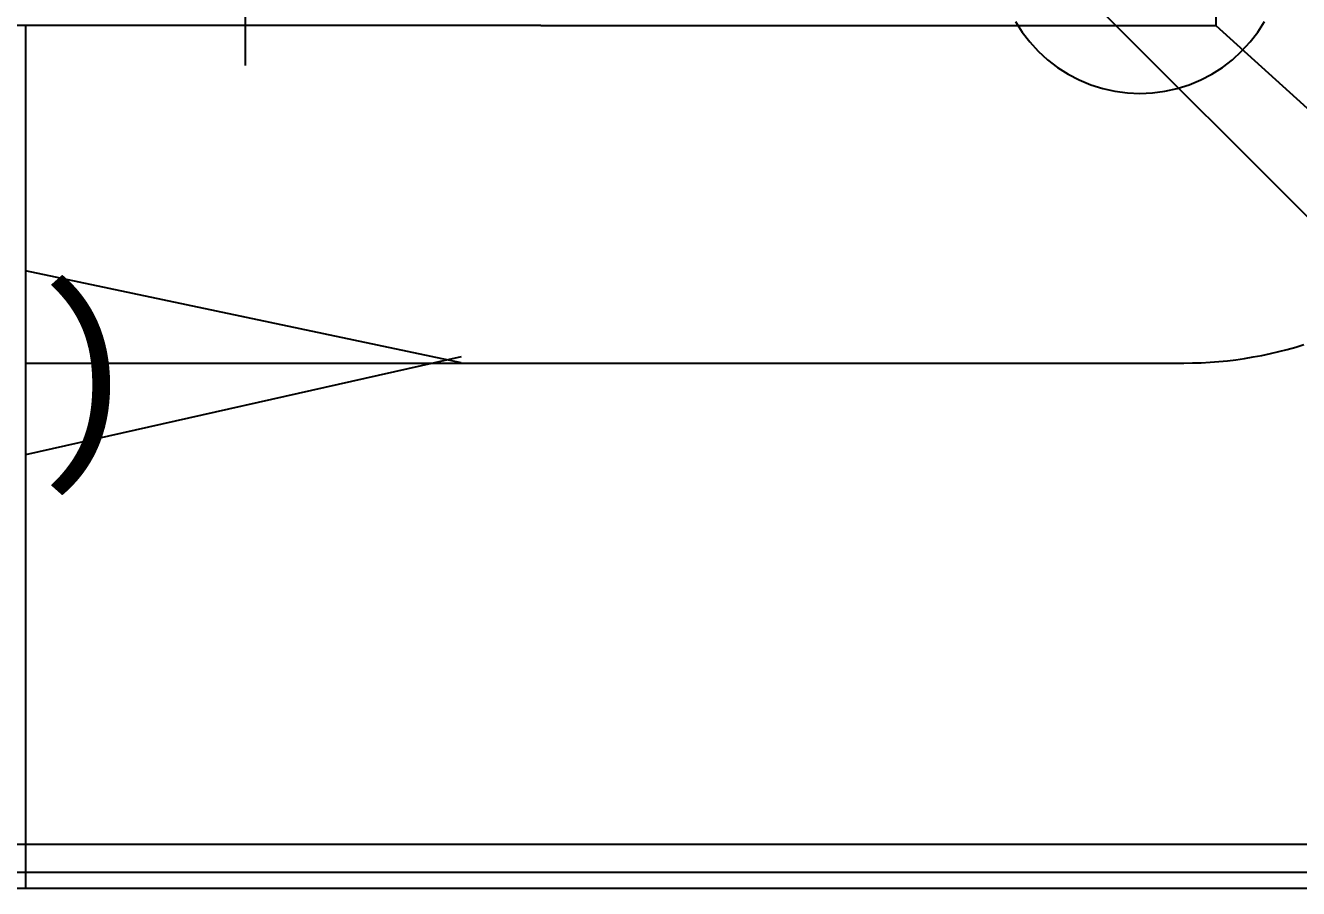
# Model space of a CAD drawing. Header units: millimetres. Extents: x -21029 to 20378, y -14043 to 14043.
# Drawn here: x 7807 to 9400, y -4546 to -3466 of the extents above; entities that cross this region are included whole.
import ezdxf

# ---------------------------------------------------------------- set-up
doc = ezdxf.new("R2010")
doc.units = ezdxf.units.MM
for name, color, linetype in [('0-C', 7, 'Continuous'), ('0-D', 7, 'Continuous'), ('0-E', 7, 'Continuous'), ('1-7', 7, 'Continuous'), ('1-8', 7, 'Continuous'), ('1-9', 7, 'Continuous'), ('1-C', 7, 'Continuous'), ('1-D', 7, 'Continuous')]:
    doc.layers.add(name, color=color, linetype=linetype)
doc.styles.add('JP', font='msgothic.ttc')

msp = doc.modelspace()

# ---------------------------------------------------------------- linework, layer by layer
at = {"layer": '0-C', "color": 7}
for p, q in [((8082, -3346.1), (8082, -3516.1)), ((8452, -3466.1), (7712, -3466.1))]:
    msp.add_line(p, q, dxfattribs=at)
at = {"layer": '0-D', "color": 7}
for p, q in [((10147, -4491.1), (5437, -4491.1)), ((10182, -4526.1), (5437, -4526.1))]:
    msp.add_line(p, q, dxfattribs=at)
at = {"layer": '1-7', "color": 2}
msp.add_line((10037, -4331.1), (4277, 1428.9), dxfattribs=at)
at = {"layer": '1-8', "color": 1}
for p, q in [((8352.5, -3888.5), (7807, -3773.1)), ((8352.5, -3880.8), (7807, -4003.5)), ((7807, -3888.6), (9257, -3888.6)), ((10252, -4546.1), (5437, -4546.1))]:
    msp.add_line(p, q, dxfattribs=at)
msp.add_lwpolyline([(9257, -3888.6), (9267.9, -3888.5), (9278.8, -3888.2), (9289.7, -3887.6), (9300.6, -3886.7), (9311.4, -3885.7), (9322.2, -3884.4), (9333, -3882.8), (9343.8, -3881), (9354.5, -3879), (9365.2, -3876.8), (9375.8, -3874.3), (9386.4, -3871.6), (9396.9, -3868.7), (9407.3, -3865.5)], dxfattribs=at)
at = {"layer": '1-9', "color": 7}
msp.add_lwpolyline([(9046.1, -3461.1), (9054.5, -3474.4), (9064.1, -3486.8), (9074.7, -3498.4), (9086.3, -3509), (9098.7, -3518.6), (9112, -3527), (9125.9, -3534.3), (9140.4, -3540.3), (9155.4, -3545), (9170.7, -3548.4), (9186.3, -3550.5), (9202, -3551.1), (9217.7, -3550.5), (9233.2, -3548.4), (9248.6, -3545), (9263.5, -3540.3), (9278.1, -3534.3), (9292, -3527), (9305.2, -3518.6), (9317.7, -3509), (9329.3, -3498.4), (9339.9, -3486.8), (9349.4, -3474.4), (9357.9, -3461.1)], dxfattribs=at)
at = {"layer": '1-C', "color": 7}
for p, q in [((9297, -2351.1), (9297, -3466.1)), ((8452, -3466.1), (9107, -3466.1)), ((9107, -3466.1), (9297, -3466.1))]:
    msp.add_line(p, q, dxfattribs=at)
at = {"layer": '1-D', "color": 7}
for p, q in [((7807, -3466.1), (7807, -4331.1)), ((9297, -3466.1), (10252, -4331.1)), ((9297, -3466.1), (10252, -4331.1)), ((7807, -4331.1), (7807, -4546.1))]:
    msp.add_line(p, q, dxfattribs=at)

# ---------------------------------------------------------------- texts
at = {"layer": '0-E', "color": 7, "style": 'JP'}
msp.add_text('(下る)', height=200, dxfattribs=at).set_placement((7133.6, -4000.7))

doc.saveas('drawing.dxf')
